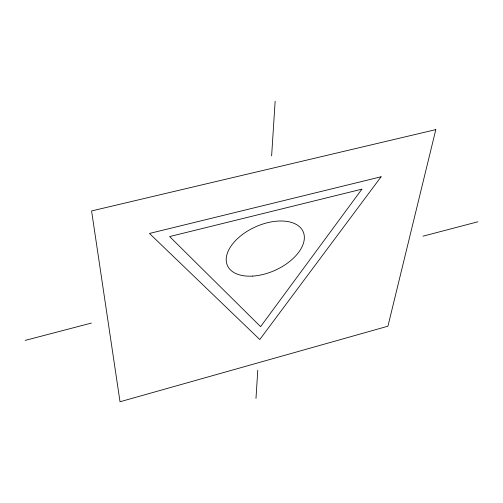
<?xml version="1.0" encoding="UTF-8"?>
<svg xmlns="http://www.w3.org/2000/svg" width="503" height="503" viewBox="0 0 503 503"><rect width="100%" height="100%" fill="white"/><g stroke="black" fill="none" stroke-linecap="round" stroke-linejoin="round"><path stroke-width="0.75" d="M255.97 398.464L257.794 370.221M271.62 155.917L275.147 101.241M25.15 340.418L91.408 323.058M422.935 236.19L477.85 221.798M435.812 129.623L387.939 326.202L120.022 401.759L91.584 210.939L435.812 129.623M361.89 189.166L260.604 326.636L169.63 236.567L361.89 189.166M381.092 176.779L259.774 339.531L149.466 233.455L381.092 176.779M252.317 276.109A41.485 23.83 -24.2 0 0 303.68 233.059A41.485 23.83 -24.2 0 0 239.843 236.567A41.485 23.83 -24.2 0 0 252.317 276.109"/></g></svg>
